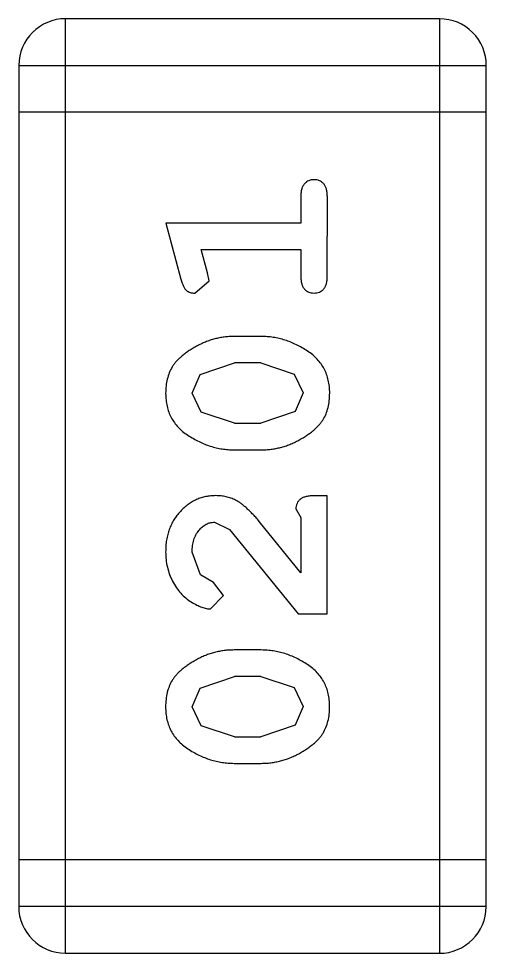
# Model space of a CAD drawing. Header units: inches. Extents: x -29 to 164, y -51 to 83.
# Drawn here: x 125.506 to 125.811, y 13.376 to 13.985 of the extents above; entities that cross this region are included whole.
import ezdxf

# ---------------------------------------------------------------- set-up
doc = ezdxf.new("R2010")
doc.units = ezdxf.units.IN
doc.header["$LTSCALE"] = 1.21
doc.header["$MEASUREMENT"] = 0
doc.layers.get('0').update_dxf_attribs({"linetype": 'CONTINUOUS'})

msp = doc.modelspace()

# ---------------------------------------------------------------- linework, layer by layer
at = {"color": 7, "linetype": 'Continuous'}
for p, q in [((125.53668, 13.37585), (125.53681, 13.98545)), ((125.78065, 13.9854), (125.53681, 13.98545)), ((125.78065, 13.9854), (125.78052, 13.3758)), ((125.50632, 13.95498), (125.50621, 13.40634)), ((125.50632, 13.95498), (125.81112, 13.95491)), ((125.81101, 13.40627), (125.81112, 13.95491)), ((125.81111, 13.92443), (125.50631, 13.9245)), ((125.69017, 13.8694), (125.69016, 13.85209)), ((125.70746, 13.81748), (125.70747, 13.86939)), ((125.60207, 13.85211), (125.61194, 13.81553)), ((125.69016, 13.85209), (125.60207, 13.85211)), ((125.62934, 13.81978), (125.62519, 13.8348)), ((125.62519, 13.8348), (125.69016, 13.83479)), ((125.69016, 13.83479), (125.69016, 13.81748)), ((125.63037, 13.81437), (125.62934, 13.81978)), ((125.62111, 13.80649), (125.63037, 13.81437)), ((125.66441, 13.77816), (125.64666, 13.77816)), ((125.62463, 13.75329), (125.64693, 13.76086)), ((125.66414, 13.76086), (125.64693, 13.76086)), ((125.66414, 13.76086), (125.68591, 13.7536)), ((125.61935, 13.74115), (125.62463, 13.75329)), ((125.68591, 13.7536), (125.69171, 13.74131)), ((125.62515, 13.72879), (125.61935, 13.74115)), ((125.69171, 13.74131), (125.68642, 13.72917)), ((125.64692, 13.72153), (125.62515, 13.72879)), ((125.68642, 13.72917), (125.66413, 13.72153)), ((125.64692, 13.72153), (125.66413, 13.72153)), ((125.64665, 13.70423), (125.6644, 13.70422)), ((125.70743, 13.67432), (125.69956, 13.67432)), ((125.70741, 13.59724), (125.70743, 13.67432)), ((125.68698, 13.66567), (125.69012, 13.66017)), ((125.63386, 13.65703), (125.64356, 13.65226)), ((125.69011, 13.62399), (125.66308, 13.65757)), ((125.69012, 13.66017), (125.69011, 13.62399)), ((125.64356, 13.65226), (125.68854, 13.59724)), ((125.62471, 13.62267), (125.61933, 13.63754)), ((125.63321, 13.6177), (125.62471, 13.62267)), ((125.63977, 13.60922), (125.63321, 13.6177)), ((125.63134, 13.6004), (125.63977, 13.60922)), ((125.68854, 13.59724), (125.70741, 13.59724)), ((125.66437, 13.57365), (125.64662, 13.57365)), ((125.62459, 13.54878), (125.64689, 13.55635)), ((125.66409, 13.55634), (125.64689, 13.55635)), ((125.66409, 13.55634), (125.68587, 13.54909)), ((125.6193, 13.53664), (125.62459, 13.54878)), ((125.68587, 13.54909), (125.69167, 13.5368)), ((125.6251, 13.52428), (125.6193, 13.53664)), ((125.69167, 13.5368), (125.68638, 13.52466)), ((125.64688, 13.51702), (125.6251, 13.52428)), ((125.68638, 13.52466), (125.66409, 13.51702)), ((125.64688, 13.51702), (125.66409, 13.51702)), ((125.64661, 13.49971), (125.66435, 13.49971)), ((125.81101, 13.43675), (125.50621, 13.43682)), ((125.81101, 13.40627), (125.50621, 13.40634)), ((125.53668, 13.37585), (125.78052, 13.3758))]:
    msp.add_line(p, q, dxfattribs=at)
for centre, start, end in [((125.5368, 13.95497), 89.98796, 179.98796), ((125.78064, 13.95492), 359.98796, 89.98796), ((125.53669, 13.40633), 179.98796, 269.98796), ((125.78053, 13.40628), 269.98796, 359.98796)]:
    msp.add_arc(centre, 0.03048, start, end, dxfattribs=at)
for points, knots in [([(125.69882, 13.88041), (125.69821, 13.88038), (125.69703, 13.88031), (125.69535, 13.87981), (125.69385, 13.87897), (125.69253, 13.8778), (125.69144, 13.87626), (125.69069, 13.8743), (125.69023, 13.87198), (125.69019, 13.87029), (125.69017, 13.8694)], [0, 0, 0, 0, 0.11517, 0.223509, 0.328254, 0.438012, 0.553651, 0.682263, 0.830856, 1, 1, 1, 1]), ([(125.70747, 13.86939), (125.70745, 13.87029), (125.70741, 13.87197), (125.70694, 13.87429), (125.70623, 13.87626), (125.70513, 13.8778), (125.70381, 13.87898), (125.7023, 13.8798), (125.70061, 13.88031), (125.69943, 13.88038), (125.69882, 13.88041)], [0, 0, 0, 0, 0.169012, 0.317488, 0.445429, 0.560977, 0.67065, 0.776666, 0.88492, 1, 1, 1, 1]), ([(125.61194, 13.81553), (125.6122, 13.81469), (125.61267, 13.81312), (125.61351, 13.81104), (125.61443, 13.80941), (125.61545, 13.80822), (125.61663, 13.80742), (125.61796, 13.80688), (125.61947, 13.80652), (125.62055, 13.8065), (125.62111, 13.80649)], [0, 0, 0, 0, 0.187321, 0.344927, 0.475328, 0.579604, 0.674244, 0.773631, 0.882025, 1, 1, 1, 1]), ([(125.69016, 13.81748), (125.69018, 13.81659), (125.69022, 13.81491), (125.69068, 13.81258), (125.69144, 13.81062), (125.6925, 13.80905), (125.69384, 13.80791), (125.69533, 13.80707), (125.69701, 13.80657), (125.6982, 13.8065), (125.69881, 13.80647)], [0, 0, 0, 0, 0.169102, 0.317658, 0.446239, 0.563118, 0.671828, 0.776546, 0.884858, 1, 1, 1, 1]), ([(125.69881, 13.80647), (125.69942, 13.8065), (125.7006, 13.80656), (125.70228, 13.80707), (125.70379, 13.8079), (125.70514, 13.80905), (125.70621, 13.81062), (125.70693, 13.81258), (125.7074, 13.8149), (125.70744, 13.81658), (125.70746, 13.81748)], [0, 0, 0, 0, 0.115051, 0.223278, 0.329269, 0.437893, 0.554681, 0.682591, 0.83103, 1, 1, 1, 1]), ([(125.64666, 13.77816), (125.64559, 13.77814), (125.64345, 13.77811), (125.64026, 13.77782), (125.63712, 13.77728), (125.63402, 13.77661), (125.63097, 13.77569), (125.62795, 13.77458), (125.62499, 13.77328), (125.62211, 13.77179), (125.61938, 13.77018), (125.61682, 13.76856), (125.6145, 13.7669), (125.61239, 13.76523), (125.61054, 13.76352), (125.60889, 13.76181), (125.60747, 13.76008), (125.6059, 13.75771), (125.6043, 13.75454), (125.60299, 13.75037), (125.60219, 13.74582), (125.60209, 13.74267), (125.60204, 13.74103)], [0, 0, 0, 0, 0.049855, 0.099516, 0.148482, 0.19758, 0.246804, 0.296268, 0.346517, 0.397047, 0.446826, 0.49336, 0.537801, 0.579207, 0.617974, 0.654833, 0.689171, 0.722088, 0.786392, 0.853518, 0.924186, 1, 1, 1, 1]), ([(125.70902, 13.74126), (125.70898, 13.7427), (125.70891, 13.74552), (125.70819, 13.74961), (125.70707, 13.75345), (125.70548, 13.75702), (125.70346, 13.76035), (125.70094, 13.76339), (125.698, 13.7662), (125.69461, 13.76865), (125.69101, 13.77084), (125.68734, 13.77281), (125.68362, 13.77446), (125.67986, 13.77582), (125.67605, 13.77684), (125.67221, 13.77762), (125.66832, 13.77807), (125.66571, 13.77813), (125.66441, 13.77816)], [0, 0, 0, 0, 0.067217, 0.131051, 0.19272, 0.252824, 0.312745, 0.373449, 0.436041, 0.501494, 0.567761, 0.632087, 0.695096, 0.757109, 0.817993, 0.878657, 0.939311, 1, 1, 1, 1]), ([(125.60204, 13.74103), (125.60208, 13.7396), (125.60215, 13.73679), (125.60287, 13.7327), (125.60399, 13.72887), (125.60557, 13.72529), (125.60764, 13.72199), (125.61014, 13.71894), (125.61311, 13.71615), (125.6165, 13.71369), (125.62009, 13.71149), (125.62377, 13.70956), (125.62747, 13.7079), (125.63124, 13.70657), (125.63503, 13.70551), (125.63887, 13.70477), (125.64274, 13.70431), (125.64534, 13.70425), (125.64665, 13.70423)], [0, 0, 0, 0, 0.06692, 0.130834, 0.19258, 0.252759, 0.312631, 0.373411, 0.436359, 0.501894, 0.568244, 0.632472, 0.69556, 0.757163, 0.818592, 0.878885, 0.939235, 1, 1, 1, 1]), ([(125.6644, 13.70422), (125.66547, 13.70424), (125.6676, 13.70428), (125.67077, 13.70459), (125.6739, 13.70507), (125.677, 13.70577), (125.68004, 13.70663), (125.68303, 13.70777), (125.686, 13.70902), (125.68888, 13.7105), (125.69161, 13.71208), (125.69416, 13.7137), (125.69646, 13.71535), (125.69858, 13.71699), (125.70043, 13.71869), (125.70211, 13.72039), (125.70353, 13.72212), (125.70513, 13.72449), (125.70673, 13.72767), (125.70805, 13.73186), (125.70888, 13.73643), (125.70897, 13.73961), (125.70902, 13.74126)], [0, 0, 0, 0, 0.049886, 0.09882, 0.148132, 0.19689, 0.246038, 0.295176, 0.345305, 0.395692, 0.445312, 0.491875, 0.535813, 0.577009, 0.616081, 0.652689, 0.687585, 0.720206, 0.785062, 0.85223, 0.923759, 1, 1, 1, 1]), ([(125.63479, 13.67434), (125.63368, 13.6743), (125.63148, 13.67423), (125.62824, 13.67377), (125.62514, 13.67294), (125.62216, 13.67182), (125.61931, 13.67035), (125.6166, 13.66857), (125.61401, 13.66646), (125.61156, 13.66407), (125.60933, 13.66142), (125.60736, 13.65858), (125.60571, 13.65553), (125.60434, 13.65232), (125.60332, 13.64891), (125.60254, 13.64533), (125.6021, 13.64156), (125.60205, 13.63898), (125.60202, 13.63767)], [0, 0, 0, 0, 0.060981, 0.120256, 0.178148, 0.236115, 0.293993, 0.352864, 0.413358, 0.476056, 0.539296, 0.602396, 0.665116, 0.728325, 0.792919, 0.859317, 0.928302, 1, 1, 1, 1]), ([(125.66308, 13.65757), (125.66231, 13.65845), (125.66082, 13.66014), (125.65861, 13.66251), (125.65649, 13.66462), (125.65451, 13.6665), (125.65264, 13.66811), (125.65087, 13.66946), (125.64924, 13.67058), (125.64718, 13.6717), (125.64462, 13.67277), (125.64146, 13.67369), (125.63817, 13.67425), (125.63593, 13.67431), (125.63479, 13.67434)], [0, 0, 0, 0, 0.103002, 0.197728, 0.285279, 0.365235, 0.437224, 0.502446, 0.560545, 0.611446, 0.707576, 0.80349, 0.900532, 1, 1, 1, 1]), ([(125.69956, 13.67432), (125.6985, 13.6743), (125.69652, 13.67426), (125.69381, 13.67382), (125.69157, 13.67316), (125.68983, 13.67209), (125.68853, 13.67077), (125.68763, 13.66925), (125.68706, 13.66753), (125.687, 13.66631), (125.68698, 13.66567)], [0, 0, 0, 0, 0.1844, 0.34094, 0.473574, 0.586824, 0.690029, 0.789175, 0.890445, 1, 1, 1, 1]), ([(125.61933, 13.63754), (125.61937, 13.63895), (125.61945, 13.64164), (125.62031, 13.64546), (125.62168, 13.64884), (125.62361, 13.65172), (125.62587, 13.65404), (125.62834, 13.65579), (125.63105, 13.65682), (125.63292, 13.65696), (125.63386, 13.65703)], [0, 0, 0, 0, 0.156344, 0.299348, 0.4327, 0.561, 0.682299, 0.791883, 0.89611, 1, 1, 1, 1]), ([(125.60202, 13.63767), (125.60208, 13.63597), (125.6022, 13.63262), (125.60305, 13.62768), (125.60448, 13.62293), (125.60646, 13.61844), (125.60889, 13.61429), (125.61177, 13.61065), (125.61501, 13.6075), (125.61858, 13.60498), (125.62215, 13.60302), (125.62547, 13.60155), (125.62849, 13.60062), (125.63044, 13.60047), (125.63134, 13.6004)], [0, 0, 0, 0, 0.098286, 0.193983, 0.289056, 0.384352, 0.477435, 0.566197, 0.652355, 0.737986, 0.818188, 0.887401, 0.94802, 1, 1, 1, 1]), ([(125.64662, 13.57365), (125.64555, 13.57363), (125.6434, 13.57359), (125.64021, 13.5733), (125.63708, 13.57277), (125.63397, 13.5721), (125.63092, 13.57118), (125.62791, 13.57007), (125.62494, 13.56877), (125.62206, 13.56727), (125.61934, 13.56567), (125.61678, 13.56405), (125.61446, 13.56238), (125.61235, 13.56072), (125.6105, 13.55901), (125.60885, 13.5573), (125.60742, 13.55557), (125.60586, 13.5532), (125.60426, 13.55003), (125.60295, 13.54586), (125.60215, 13.54131), (125.60205, 13.53816), (125.602, 13.53652)], [0, 0, 0, 0, 0.049855, 0.099516, 0.148482, 0.19758, 0.246804, 0.296268, 0.346517, 0.397047, 0.446826, 0.49336, 0.537801, 0.579207, 0.617974, 0.654833, 0.689171, 0.722088, 0.786392, 0.853518, 0.924186, 1, 1, 1, 1]), ([(125.70897, 13.53674), (125.70894, 13.53819), (125.70886, 13.54101), (125.70815, 13.5451), (125.70703, 13.54894), (125.70544, 13.55251), (125.70342, 13.55584), (125.7009, 13.55888), (125.69795, 13.56168), (125.69457, 13.56414), (125.69097, 13.56633), (125.6873, 13.56829), (125.68358, 13.56994), (125.67982, 13.57131), (125.67601, 13.57233), (125.67217, 13.57311), (125.66828, 13.57356), (125.66567, 13.57362), (125.66437, 13.57365)], [0, 0, 0, 0, 0.067217, 0.131051, 0.19272, 0.252824, 0.312745, 0.373449, 0.436041, 0.501494, 0.567761, 0.632087, 0.695096, 0.757109, 0.817993, 0.878657, 0.939311, 1, 1, 1, 1]), ([(125.602, 13.53652), (125.60204, 13.53508), (125.60211, 13.53228), (125.60282, 13.52819), (125.60394, 13.52436), (125.60552, 13.52077), (125.60759, 13.51748), (125.6101, 13.51443), (125.61307, 13.51164), (125.61646, 13.50918), (125.62005, 13.50698), (125.62373, 13.50505), (125.62743, 13.50339), (125.6312, 13.50206), (125.63499, 13.501), (125.63883, 13.50026), (125.6427, 13.4998), (125.6453, 13.49974), (125.64661, 13.49971)], [0, 0, 0, 0, 0.06692, 0.130834, 0.19258, 0.252759, 0.312631, 0.373411, 0.436359, 0.501894, 0.568244, 0.632472, 0.69556, 0.757163, 0.818592, 0.878885, 0.939235, 1, 1, 1, 1]), ([(125.66435, 13.49971), (125.66543, 13.49973), (125.66755, 13.49976), (125.67073, 13.50008), (125.67386, 13.50055), (125.67695, 13.50126), (125.68, 13.50212), (125.68299, 13.50326), (125.68596, 13.50451), (125.68883, 13.50599), (125.69157, 13.50757), (125.69411, 13.50919), (125.69642, 13.51084), (125.69853, 13.51248), (125.70039, 13.51418), (125.70206, 13.51587), (125.70349, 13.51761), (125.70508, 13.51998), (125.70669, 13.52316), (125.708, 13.52735), (125.70883, 13.53192), (125.70893, 13.5351), (125.70897, 13.53674)], [0, 0, 0, 0, 0.049886, 0.09882, 0.148132, 0.19689, 0.246038, 0.295176, 0.345305, 0.395692, 0.445312, 0.491875, 0.535813, 0.577009, 0.616081, 0.652689, 0.687585, 0.720206, 0.785062, 0.85223, 0.923759, 1, 1, 1, 1])]:
    msp.add_open_spline(points, degree=3, knots=knots, dxfattribs=at)

doc.saveas('drawing.dxf')
